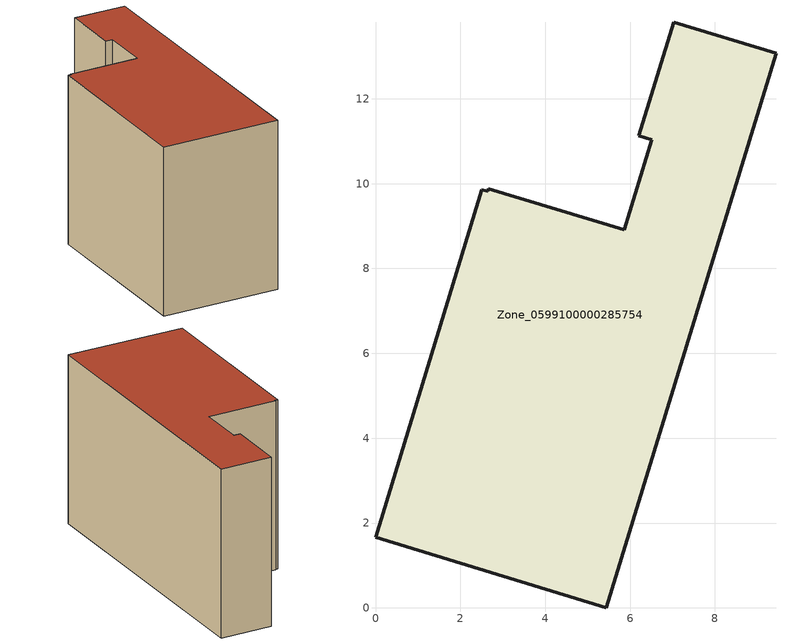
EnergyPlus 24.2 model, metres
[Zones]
Zone_0599100000285754
 floor ground (C_G): 2.51,9.85 2.64,9.83 2.66,9.88 5.86,8.91 6.51,11.04 6.21,11.13 7.03,13.81 9.44,13.07 5.44,0 0,1.67 z0
 wall outside (C_F): 9.44,13.07 7.03,13.81 6.21,11.13 6.51,11.04 5.86,8.91 2.66,9.88 2.64,9.83 2.51,9.85 0,1.67 5.44,0 9.44,13.07 z0:8.14
 roof outside (C_R): 2.64,9.83 2.51,9.85 0,1.67 5.44,0 9.44,13.07 7.03,13.81 6.21,11.13 6.51,11.04 5.86,8.91 2.66,9.88 z8.14
[BUILDING]
Pand.0599100000285754: North Axis=0; Terrain=City; Loads Convergence Tolerance Value=0.04; Temperature Convergence Tolerance Value=0.4; Solar Distribution=FullExterior; Maximum Number of Warmup Days=25; Minimum Number of Warmup Days=1
[Site:Location]
Rotterdam.The.Hague.AP_ZH_NLD Design_Conditions: Latitude=51.96; Longitude=4.45; Time Zone=1; Elevation=-4.5
[SITE:GROUNDTEMPERATURE:BUILDINGSURFACE]
18, 18, 18, 18, 18, 18, 18, 18, 18, 18, 18, 18
[MATERIAL] Thermal Absorptance=0.9; Solar Absorptance=0.7; Visible Absorptance=0.7
Name | Roughness | Thickness | Conductivity | Density | Specific Heat
G.TC.1975-1991 | MediumSmooth | 0.15 | 0.288461 | 540 | 1210
F.TC.1975-1991 | Rough | 0.3 | 0.230769 | 1920 | 840
R.TC.1975-1991 | MediumRough | 0.2 | 0.153846 | 1500 | 1000
[CONSTRUCTION]
C_G: G.TC.1975-1991
C_F: F.TC.1975-1991
C_R: R.TC.1975-1991
[ZONE]
Zone_0599100000285754: Type=1; Multiplier=1; Ceiling Height=Autocalculate; Volume=Autocalculate; Floor Area=autocalculate; Part of Total Floor Area=Yes
[ZONEINFILTRATION:DESIGNFLOWRATE]
Infil_Zone_0599100000285754: Zone or ZoneList or Space or SpaceList=Zone_0599100000285754; Schedule=AlwaysOn; Design Flow Rate Calculation Method=Flow/Area; Flow Rate per Floor Area=0.003; Constant Term Coefficient=1; Temperature Term Coefficient=0; Velocity Term Coefficient=0; Velocity Squared Term Coefficient=0
[HVACTEMPLATE:ZONE:IDEALLOADSAIRSYSTEM]
Zone_0599100000285754: Maximum Heating Supply Air Temperature=50; Minimum Cooling Supply Air Temperature=13; Maximum Heating Supply Air Humidity Ratio=0.0156; Minimum Cooling Supply Air Humidity Ratio=0.0077; Heating Limit=NoLimit; Cooling Limit=NoLimit; Dehumidification Control Type=ConstantSensibleHeatRatio; Cooling Sensible Heat Ratio=0.7; Dehumidification Setpoint=60; Humidification Control Type=None; Humidification Setpoint=30; Outdoor Air Method=None; Outdoor Air Flow Rate per Person=0.00944; Outdoor Air Flow Rate per Zone Floor Area=0; Outdoor Air Flow Rate per Zone=0; Demand Controlled Ventilation Type=None; Outdoor Air Economizer Type=NoEconomizer; Heat Recovery Type=None; Sensible Heat Recovery Effectiveness=0.7; Latent Heat Recovery Effectiveness=0.65
[ZONECONTROL:THERMOSTAT]
ThermostatControl_Zone_0599100000285754: Zone or ZoneList=Zone_0599100000285754; Control Type Schedule=DualSetpointControlType; Control 1=Thermostat_Zone_0599100000285754; Temperature Difference Between Cutout And Setpoint=0
[THERMOSTATSETPOINT:DUALSETPOINT]
Thermostat_Zone_0599100000285754: Heating Setpoint Temperature Schedule=HeatingSetpoint_Zone_0599100000285754; Cooling Setpoint Temperature Schedule=CoolingSetpoint_Zone_0599100000285754
[SCHEDULE:COMPACT]
HeatingSetpoint_Zone_0599100000285754: Through: 12/31, For: AllDays, Until: 24:00, 21
CoolingSetpoint_Zone_0599100000285754: Through: 12/31, For: AllDays, Until: 24:00, 24
DualSetpointControlType: Through: 12/31, For: AllDays, Until: 24:00, 4
AlwaysOn: Through: 12/31, For: AllDays, Until: 24:00, 1
